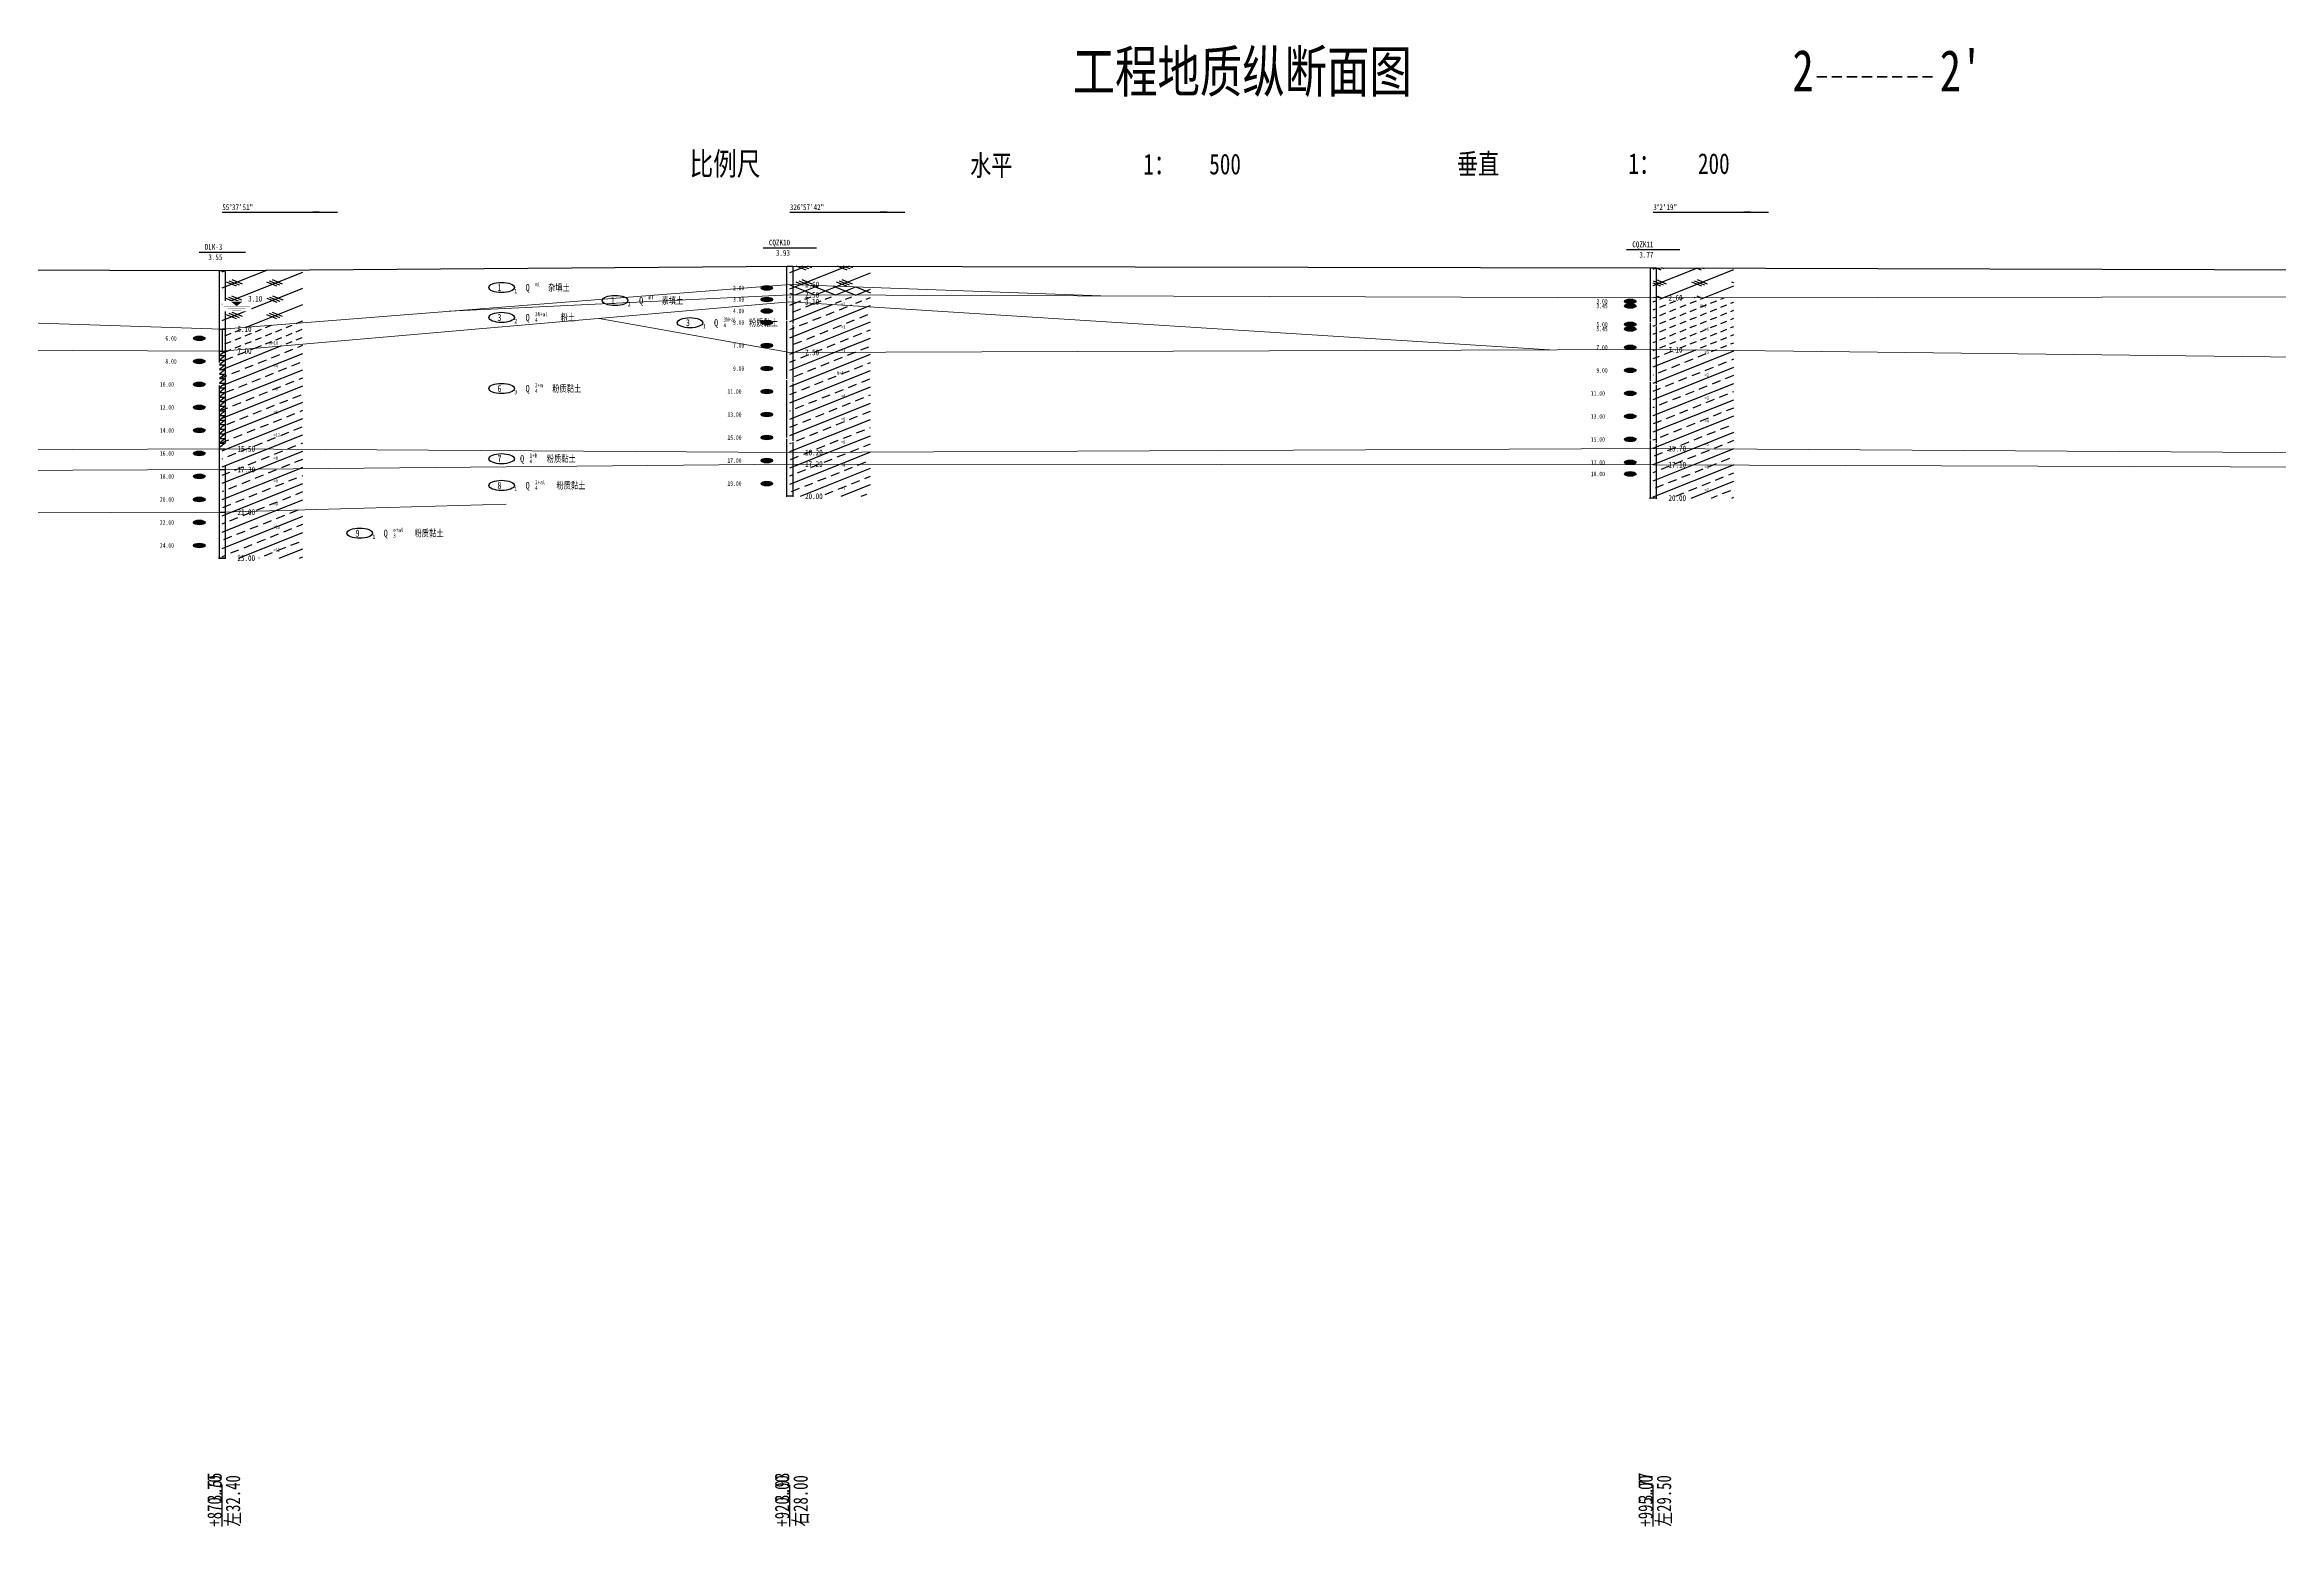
# Model space of a CAD drawing. Header units: millimetres. Extents: x 946 to 3601, y 223 to 2569.
# Drawn here: x 2085.6 to 2279.7, y 227.9 to 356.6 of the extents above; entities that cross this region are included whole.
import ezdxf
from ezdxf.enums import TextEntityAlignment as Align

# ---------------------------------------------------------------- set-up
doc = ezdxf.new("R2010")
doc.units = ezdxf.units.MM
doc.linetypes.add('sx', pattern=[10, 5, 0, 5, 0])
doc.linetypes.add('xx', pattern=[17, 15, -2])
for name, color, linetype in [('GiCAD_PouMian', 7, 'Continuous'), ('GICAD_QUYANG', 7, 'Continuous'), ('地形线', 7, 'Continuous'), ('地质-地层符号', 3, 'Continuous'), ('地质-地面线', 7, 'Continuous'), ('地质-填充花纹', 8, 'Continuous'), ('地质-标贯', 7, 'Continuous'), ('地质-水位线', 5, 'Continuous'), ('地质-钻孔', 7, 'Continuous')]:
    doc.layers.add(name, color=color, linetype=linetype)
for name, color, linetype, lineweight in [('地质-地层线', 7, 'Continuous', 15), ('地质-文字', 7, 'Continuous', 15), ('地质-标注栏', 1, 'Continuous', 25)]:
    doc.layers.add(name, color=color, linetype=linetype, lineweight=lineweight)
doc.styles.add('LZ_FONTS_FS', font='', dxfattribs={"width": 0.7})
doc.styles.add('LZ_PMT_LINE', font='', dxfattribs={"height": 2})
doc.styles.add('剖线方向', font='', dxfattribs={"width": 0.7, "height": 2.5})
doc.styles.add('地下水位', font='', dxfattribs={"width": 0.7, "height": 2.5})
doc.styles.add('地层编号', font='', dxfattribs={"width": 0.7, "height": 3})
doc.styles.add('层底标注', font='', dxfattribs={"width": 0.7, "height": 2.5})
doc.styles.add('岩土名称', font='', dxfattribs={"width": 0.7, "height": 3})
doc.styles.add('时代', font='', dxfattribs={"width": 0.7, "height": 3})
doc.styles.add('标注栏数据', font='', dxfattribs={"width": 0.7, "height": 2.5})
doc.styles.add('标贯动探', font='', dxfattribs={"width": 0.7, "height": 1.5})
doc.styles.add('钻孔标注', font='', dxfattribs={"width": 0.7, "height": 2.5})
doc.styles.get('LZ_FONTS_FS').set_extended_font_data('仿宋_GB2312')
doc.styles.get('LZ_PMT_LINE').set_extended_font_data('仿宋_GB2312')
doc.styles.get('剖线方向').set_extended_font_data('仿宋_GB2312')
doc.styles.get('地下水位').set_extended_font_data('仿宋_GB2312')
doc.styles.get('地层编号').set_extended_font_data('仿宋_GB2312')
doc.styles.get('层底标注').set_extended_font_data('仿宋_GB2312')
doc.styles.get('岩土名称').set_extended_font_data('仿宋_GB2312')
doc.styles.get('时代').set_extended_font_data('仿宋_GB2312')
doc.styles.get('标注栏数据').set_extended_font_data('仿宋_GB2312')
doc.styles.get('标贯动探').set_extended_font_data('仿宋_GB2312')
doc.styles.get('钻孔标注').set_extended_font_data('仿宋_GB2312')
doc.linetypes.add('swx', pattern='A,7,-1.5,["●",LZ_PMT_LINE,S=0.05,R=0,X=0,Y=0],-1.5', length=10)
pattern_1 = [(21.80141, (207.059, -62.8771), (-1.7677652, 0.7071061), []), (21.80141, (208.809, -62.8771), (-1.7677652, 0.7071061), [0.76157655, -0.47598506])]
pattern_2 = [(21.80141, (207.059, -62.8771), (-1.76776695, 0.7071068), []), (158.19859, (207.684, -62.977), (-3.535534, -1.4142136), [0.9519716, -2.855915]), (158.19859, (207.434, -63.077), (-3.535534, -1.4142136), [0.9519716, -2.855915]), (158.19859, (207.184, -63.177), (-3.535534, -1.4142136), [0.9519716, -2.855915]), (158.19859, (211.184, -62.977), (-3.535534, -1.4142136), [0.9519716, -2.855915]), (158.19859, (210.934, -63.077), (-3.535534, -1.4142136), [0.9519716, -2.855915]), (158.19859, (210.684, -63.177), (-3.535534, -1.4142136), [0.9519716, -2.855915])]
pattern_3 = [(21.80141, (207.059, -62.8771), (-0.88388348, 0.3535534), [0.57118298, -0.38078866])]

# ---------------------------------------------------------------- blocks, each defined once
blk = doc.blocks.new('pxfx')
blk.add_hatch(color=7).paths.add_polyline_path([(15.69, 0), (15.69, 0.52), (20.1, 0)])
at = {"color": 7, "linetype": 'Continuous'}
blk.add_wipeout([(-10.23, -0.22), (10.32, -0.22), (10.32, 0.73), (-10.23, 0.73)], dxfattribs=at)
at = {"layer": '地形线', "color": 7}
blk.add_line((20, 0), (0, 0), dxfattribs=at)
blk = doc.blocks.new('shuiweifh')
at = {"color": 7, "linetype": 'swx'}
blk.add_wipeout([(-2.47, -2.24), (2.54, -2.24), (2.54, 2.22), (-2.47, 2.22)], dxfattribs=at).dxf.layer = '地质-水位线'
at = {"color": 7}
for points, const_width in [([(-2.25, 0.02), (2.32, 0.02)], 0.075), ([(-1.5, -1), (1.5, -1)], 0.075), ([(-0.75, -2), (0.75, -2)], 0.05)]:
    blk.add_lwpolyline(points, dxfattribs=dict(at, const_width=const_width))
blk.add_lwpolyline([(0, 0, 0, 2, 0), (0, 2, 2, 2, 0)], format="xyseb", dxfattribs=at)
blk = doc.blocks.new('gkqy_yuan.dwg不标1')
at = {"layer": 'GiCAD_PouMian'}
h = blk.add_hatch(color=7, dxfattribs=at)
edge = h.paths.add_edge_path()
edge.add_arc((0, 0), 1, 0, 360)
at = {"layer": 'GICAD_QUYANG', "color": 7}
blk.add_circle((0, 0), 1, dxfattribs=at)

msp = doc.modelspace()

# ---------------------------------------------------------------- hatches: boundary and pattern name
at = {"layer": '地质-填充花纹', "linetype": 'Continuous'}
h = msp.add_hatch(dxfattribs=at)
h.set_pattern_fill('GKZTT', color=256, scale=0.25, style=0, pattern_type=2)
h.set_pattern_definition(pattern_2)
h.paths.add_polyline_path([(2107.99, 332.46), (2100.99, 331.91), (2100.99, 337.01), (2107.99, 337.06)])
h = msp.add_hatch(dxfattribs=at)
h.set_pattern_fill('GKZTT', color=256, scale=0.25, style=0, pattern_type=2)
h.set_pattern_definition(pattern_2)
h.paths.add_polyline_path([(2157.29, 337.38), (2157.29, 335.53), (2150.29, 335.79), (2150.29, 337.39)])
h = msp.add_hatch(dxfattribs=at)
h.set_pattern_fill('GKZTT', color=256, scale=0.25, style=0, pattern_type=2)
h.set_pattern_definition(pattern_2)
h.paths.add_polyline_path([(2232.29, 337.21), (2232.29, 334.64), (2225.29, 334.63), (2225.29, 337.23)])
h = msp.add_hatch(dxfattribs=at)
h.set_pattern_fill('GKSTT', color=256, scale=0.25, style=0, pattern_type=2)
h.set_pattern_definition([(21.80141, (207.059, -62.8771), (-0.88388348, 0.3535534), []), (158.19859, (207.059, -62.8771), (-0.88388348, -0.3535534), [])])
h.paths.add_polyline_path([(2157.29, 335.53), (2157.29, 334.87), (2150.29, 334.89), (2150.29, 335.79)])
h = msp.add_hatch(dxfattribs=at)
h.set_pattern_fill('GKFT', color=256, scale=0.25, style=0, pattern_type=2)
h.set_pattern_definition(pattern_3)
h.paths.add_polyline_path([(2157.29, 334.87), (2157.29, 333.85), (2150.29, 334.29), (2150.29, 334.89)])
h = msp.add_hatch(dxfattribs=at)
h.set_pattern_fill('GLYNT', color=256, scale=0.25, style=0, pattern_type=2)
h.set_pattern_definition(pattern_1)
h.paths.add_polyline_path([(2157.29, 333.85), (2157.29, 329.91), (2150.29, 329.89), (2150.29, 334.29)])
h = msp.add_hatch(dxfattribs=at)
h.set_pattern_fill('GKFT', color=256, scale=0.25, style=0, pattern_type=2)
h.set_pattern_definition(pattern_3)
h.paths.add_polyline_path([(2232.29, 330.05), (2225.29, 330.13), (2225.29, 334.63), (2232.29, 334.64)])
h = msp.add_hatch(dxfattribs=at)
h.set_pattern_fill('GKFT', color=256, scale=0.25, style=0, pattern_type=2)
h.set_pattern_definition(pattern_3)
h.paths.add_polyline_path([(2107.99, 330.62), (2100.99, 330.01), (2100.99, 331.91), (2107.99, 332.46)])
h = msp.add_hatch(dxfattribs=at)
h.set_pattern_fill('GLYNT', color=256, scale=0.25, style=0, pattern_type=2)
h.set_pattern_definition(pattern_1)
h.paths.add_polyline_path([(2107.99, 321.46), (2100.99, 321.51), (2100.99, 330.01), (2107.99, 330.62)])
h = msp.add_hatch(dxfattribs=at)
h.set_pattern_fill('GLYNT', color=256, scale=0.25, style=0, pattern_type=2)
h.set_pattern_definition(pattern_1)
h.paths.add_polyline_path([(2232.29, 330.05), (2232.29, 321.49), (2225.29, 321.53), (2225.29, 330.13)])
h = msp.add_hatch(dxfattribs=at)
h.set_pattern_fill('GLYNT', color=256, scale=0.25, style=0, pattern_type=2)
h.set_pattern_definition(pattern_1)
h.paths.add_polyline_path([(2157.29, 321.22), (2150.29, 321.19), (2150.29, 329.89), (2157.29, 329.91)])
h = msp.add_hatch(dxfattribs=at)
h.set_pattern_fill('GLYNT', color=256, scale=0.25, style=0, pattern_type=2)
h.set_pattern_definition(pattern_1)
h.paths.add_polyline_path([(2107.99, 321.46), (2107.99, 319.78), (2100.99, 319.71), (2100.99, 321.51)])
h = msp.add_hatch(dxfattribs=at)
h.set_pattern_fill('GLYNT', color=256, scale=0.25, style=0, pattern_type=2)
h.set_pattern_definition(pattern_1)
h.paths.add_polyline_path([(2157.29, 320.19), (2150.29, 320.19), (2150.29, 321.19), (2157.29, 321.22)])
h = msp.add_hatch(dxfattribs=at)
h.set_pattern_fill('GLYNT', color=256, scale=0.25, style=0, pattern_type=2)
h.set_pattern_definition(pattern_1)
h.paths.add_polyline_path([(2232.29, 321.49), (2232.29, 320.11), (2225.29, 320.13), (2225.29, 321.53)])
h = msp.add_hatch(dxfattribs=at)
h.set_pattern_fill('GLYNT', color=256, scale=0.25, style=0, pattern_type=2)
h.set_pattern_definition(pattern_1)
h.paths.add_polyline_path([(2107.99, 316.2), (2100.99, 316.01), (2100.99, 319.71), (2107.99, 319.78)])
h = msp.add_hatch(dxfattribs=at)
h.set_pattern_fill('GLYNT', color=256, scale=0.25, style=0, pattern_type=2)
h.set_pattern_definition(pattern_1)
h.paths.add_polyline_path([(2157.29, 320.19), (2157.29, 317.39), (2150.29, 317.39), (2150.29, 320.19)])
h = msp.add_hatch(dxfattribs=at)
h.set_pattern_fill('GLYNT', color=256, scale=0.25, style=0, pattern_type=2)
h.set_pattern_definition(pattern_1)
h.paths.add_polyline_path([(2232.29, 320.11), (2232.29, 317.23), (2225.29, 317.23), (2225.29, 320.13)])
h = msp.add_hatch(dxfattribs=at)
h.set_pattern_fill('GLYNT', color=256, scale=0.25, style=0, pattern_type=2)
h.set_pattern_definition(pattern_1)
h.paths.add_polyline_path([(2107.99, 312.01), (2100.99, 312.01), (2100.99, 316.01), (2107.99, 316.2)])

# ---------------------------------------------------------------- linework, layer by layer
at = {"color": 7, "lineweight": 40}
for p, q in [((2239.49, 353.84, -12.5), (2240.36, 353.84, -12.5)), ((2240.8, 353.84, -12.5), (2241.68, 353.84, -12.5)), ((2242.11, 353.84, -12.5), (2242.99, 353.84, -12.5)), ((2243.42, 353.84, -12.5), (2244.3, 353.84, -12.5)), ((2244.74, 353.84, -12.5), (2245.61, 353.84, -12.5)), ((2246.05, 353.84, -12.5), (2246.92, 353.84, -12.5)), ((2247.36, 353.84, -12.5), (2248.24, 353.84, -12.5)), ((2248.67, 353.84, -12.5), (2249.55, 353.84, -12.5))]:
    msp.add_line(p, q, dxfattribs=at)
at = {"layer": '地质-地层符号', "color": 7, "linetype": 'Continuous'}
for centre in [(2125.25, 335.53), (2135.11, 334.4), (2125.25, 332.93), (2141.62, 332.47), (2125.25, 326.75), (2125.25, 320.65), (2125.25, 318.33), (2112.93, 314.18)]:
    msp.add_ellipse(centre, major_axis=(-1.11, 0), ratio=0.4, dxfattribs=at)
at = {"layer": '地质-地层线', "color": 7}
for p, q in [((1990.79, 335.48), (2100.99, 331.91)), ((2100.99, 331.91), (2150.29, 335.79)), ((2100.99, 330.01), (2150.29, 334.29)), ((2120.71, 333.46), (2150.29, 334.89)), ((2150.29, 335.79), (2177.29, 334.8)), ((2150.29, 334.89), (2225.29, 334.63)), ((2150.29, 334.29), (2216.29, 330.1)), ((2225.29, 334.63), (2415.29, 334.89)), ((2133.73, 332.85), (2150.29, 329.89)), ((1990.79, 330.48), (2100.99, 330.01)), ((2150.29, 329.89), (2225.29, 330.13)), ((2225.29, 330.13), (2415.29, 327.89)), ((1990.79, 321.08), (2100.99, 321.51)), ((2100.99, 321.51), (2150.29, 321.19)), ((2150.29, 321.19), (2225.29, 321.53)), ((2225.29, 321.53), (2415.29, 320.29)), ((1990.79, 319.28), (2100.99, 319.71)), ((2100.99, 319.71), (2150.29, 320.19)), ((2150.29, 320.19), (2225.29, 320.13)), ((2225.29, 320.13), (2415.29, 319.39)), ((2100.99, 316.01), (2125.64, 316.7)), ((1990.79, 315.58), (2100.99, 316.01))]:
    msp.add_line(p, q, dxfattribs=at)
at = {"layer": '地质-地面线', "color": 7, "linetype": 'Continuous'}
for p, q in [((1990.79, 337.28), (2100.99, 337.01)), ((2100.99, 337.01), (2150.29, 337.39)), ((2150.29, 337.39), (2225.29, 337.23)), ((2225.29, 337.23), (2415.29, 336.69))]:
    msp.add_line(p, q, dxfattribs=at)
at = {"layer": '地质-标注栏', "color": 7, "linetype": 'Continuous'}
for p, q in [((2100.99, 229.46), (2100.99, 231.46)), ((2150.29, 229.46), (2150.29, 231.46)), ((2225.29, 229.46), (2225.29, 231.46)), ((2100.99, 227.86), (2100.99, 229.46)), ((2150.29, 227.86), (2150.29, 229.46)), ((2225.29, 227.86), (2225.29, 229.46))]:
    msp.add_line(p, q, dxfattribs=at)
at = {"layer": '地质-钻孔', "color": 7, "linetype": 'Continuous'}
for p, q in [((2098.97, 338.61), (2103, 338.61)), ((2147.97, 338.99), (2152.6, 338.99)), ((2222.97, 338.83), (2227.6, 338.83)), ((2100.74, 331.91), (2101.24, 331.91)), ((2100.74, 331.91), (2101.24, 331.91)), ((2100.74, 330.01), (2101.24, 330.01)), ((2100.74, 330.01), (2101.24, 330.01)), ((2101.24, 330.01), (2100.74, 329.61)), ((2100.74, 330.01), (2101.24, 330.01)), ((2101.24, 331.91), (2100.99, 331.91)), ((2100.99, 331.91), (2100.99, 330.01)), ((2101.24, 330.01), (2101.24, 330.01)), ((2100.74, 329.61), (2101.24, 329.61)), ((2101.24, 329.61), (2100.74, 329.21)), ((2100.74, 329.21), (2101.24, 329.21)), ((2101.24, 329.21), (2100.74, 328.81)), ((2100.74, 328.81), (2101.24, 328.81)), ((2101.24, 328.81), (2100.74, 328.41)), ((2100.74, 328.41), (2101.24, 328.41)), ((2101.24, 328.41), (2100.74, 328.01)), ((2101.24, 329.61), (2101.24, 329.61)), ((2101.24, 329.21), (2101.24, 329.21)), ((2101.24, 328.81), (2101.24, 328.81)), ((2101.24, 328.41), (2101.24, 328.41)), ((2100.74, 328.01), (2101.24, 328.01)), ((2101.24, 328.01), (2100.74, 327.61)), ((2100.74, 327.61), (2101.24, 327.61)), ((2101.24, 327.61), (2100.74, 327.21)), ((2100.74, 327.21), (2101.24, 327.21)), ((2101.24, 327.21), (2100.74, 326.81)), ((2100.74, 326.81), (2101.24, 326.81)), ((2101.24, 326.81), (2100.74, 326.41)), ((2100.74, 326.41), (2101.24, 326.41)), ((2101.24, 326.41), (2100.74, 326.01)), ((2101.24, 328.01), (2101.24, 328.01)), ((2101.24, 327.61), (2101.24, 327.61)), ((2101.24, 327.21), (2101.24, 327.21)), ((2101.24, 326.81), (2101.24, 326.81)), ((2101.24, 326.41), (2101.24, 326.41)), ((2100.74, 326.01), (2101.24, 326.01)), ((2101.24, 326.01), (2100.74, 325.61)), ((2100.74, 325.61), (2101.24, 325.61)), ((2101.24, 325.61), (2100.74, 325.21)), ((2100.74, 325.21), (2101.24, 325.21)), ((2101.24, 325.21), (2100.74, 324.81)), ((2100.74, 324.81), (2101.24, 324.81)), ((2101.24, 324.81), (2100.74, 324.41)), ((2100.74, 324.41), (2101.24, 324.41)), ((2101.24, 324.41), (2100.74, 324.01)), ((2101.24, 326.01), (2101.24, 326.01)), ((2101.24, 325.61), (2101.24, 325.61)), ((2101.24, 325.21), (2101.24, 325.21)), ((2101.24, 324.81), (2101.24, 324.81)), ((2101.24, 324.41), (2101.24, 324.41)), ((2100.74, 324.01), (2101.24, 324.01)), ((2101.24, 324.01), (2100.74, 323.61)), ((2100.74, 323.61), (2101.24, 323.61)), ((2101.24, 323.61), (2100.74, 323.21)), ((2100.74, 323.21), (2101.24, 323.21)), ((2101.24, 323.21), (2100.74, 322.81)), ((2100.74, 322.81), (2101.24, 322.81)), ((2101.24, 322.81), (2100.74, 322.41)), ((2100.74, 322.41), (2101.24, 322.41)), ((2101.24, 322.41), (2100.74, 322.01)), ((2101.24, 324.01), (2101.24, 324.01)), ((2101.24, 323.61), (2101.24, 323.61)), ((2101.24, 323.21), (2101.24, 323.21)), ((2101.24, 322.81), (2101.24, 322.81)), ((2101.24, 322.41), (2101.24, 322.41)), ((2100.74, 322.01), (2101.24, 322.01)), ((2101.24, 322.01), (2100.74, 321.61)), ((2100.74, 321.51), (2101.24, 321.51)), ((2100.74, 321.51), (2101.24, 321.51)), ((2101.24, 322.01), (2101.24, 322.01)), ((2100.74, 319.71), (2101.24, 319.71)), ((2100.74, 319.71), (2101.24, 319.71)), ((2100.74, 316.01), (2101.24, 316.01)), ((2100.74, 316.01), (2101.24, 316.01)), ((2100.74, 312.01), (2101.24, 312.01))]:
    msp.add_line(p, q, dxfattribs=at)
at = {"layer": '地质-钻孔', "color": 7, "linetype": 'xx'}
for p, q in [((2100.74, 337.01), (2101.24, 337.01)), ((2100.74, 312.01), (2100.74, 337.01)), ((2101.24, 337.01), (2101.24, 312.01)), ((2101.31, 312.01), (2100.66, 312.01)), ((2100.66, 312.01), (2100.74, 312.01)), ((2101.24, 312.01), (2101.31, 312.01))]:
    msp.add_line(p, q, dxfattribs=at)
at = {"layer": '地质-钻孔', "color": 7, "linetype": 'sx'}
for p, q in [((2150.04, 337.39), (2150.54, 337.39)), ((2150.04, 317.39), (2150.04, 337.39)), ((2150.54, 337.39), (2150.54, 317.39)), ((2225.04, 337.23), (2225.54, 337.23)), ((2225.04, 317.23), (2225.04, 337.23)), ((2225.54, 337.23), (2225.54, 317.23)), ((2150.61, 317.39), (2149.96, 317.39)), ((2149.96, 317.39), (2150.04, 317.39)), ((2150.54, 317.39), (2150.61, 317.39)), ((2225.61, 317.23), (2224.96, 317.23)), ((2224.96, 317.23), (2225.04, 317.23)), ((2225.54, 317.23), (2225.61, 317.23))]:
    msp.add_line(p, q, dxfattribs=at)

# ---------------------------------------------------------------- block references
at = {"color": 7, "linetype": 'Continuous', "xscale": 0.5, "yscale": 0.2}
for name, p in [('pxfx', (2100.99, 342.06)), ('pxfx', (2150.29, 342.06)), ('pxfx', (2225.29, 342.06)), ('gkqy_yuan.dwg不标1', (2148.29, 335.49)), ('gkqy_yuan.dwg不标1', (2148.29, 334.49)), ('gkqy_yuan.dwg不标1', (2223.29, 334.33)), ('gkqy_yuan.dwg不标1', (2223.29, 333.93)), ('gkqy_yuan.dwg不标1', (2148.29, 333.49)), ('gkqy_yuan.dwg不标1', (2148.29, 332.49)), ('gkqy_yuan.dwg不标1', (2223.29, 332.33)), ('gkqy_yuan.dwg不标1', (2223.29, 331.93)), ('gkqy_yuan.dwg不标1', (2098.99, 331.11)), ('gkqy_yuan.dwg不标1', (2148.29, 330.49)), ('gkqy_yuan.dwg不标1', (2223.29, 330.33)), ('gkqy_yuan.dwg不标1', (2098.99, 329.11)), ('gkqy_yuan.dwg不标1', (2148.29, 328.49)), ('gkqy_yuan.dwg不标1', (2223.29, 328.33)), ('gkqy_yuan.dwg不标1', (2098.99, 327.11)), ('gkqy_yuan.dwg不标1', (2148.29, 326.49)), ('gkqy_yuan.dwg不标1', (2223.29, 326.33)), ('gkqy_yuan.dwg不标1', (2098.99, 325.11)), ('gkqy_yuan.dwg不标1', (2148.29, 324.49)), ('gkqy_yuan.dwg不标1', (2223.29, 324.33)), ('gkqy_yuan.dwg不标1', (2098.99, 323.11)), ('gkqy_yuan.dwg不标1', (2148.29, 322.49)), ('gkqy_yuan.dwg不标1', (2223.29, 322.33)), ('gkqy_yuan.dwg不标1', (2098.99, 321.11)), ('gkqy_yuan.dwg不标1', (2148.29, 320.49)), ('gkqy_yuan.dwg不标1', (2223.29, 320.33)), ('gkqy_yuan.dwg不标1', (2098.99, 319.11)), ('gkqy_yuan.dwg不标1', (2148.29, 318.49)), ('gkqy_yuan.dwg不标1', (2223.29, 319.33)), ('gkqy_yuan.dwg不标1', (2098.99, 317.11)), ('gkqy_yuan.dwg不标1', (2098.99, 315.11)), ('gkqy_yuan.dwg不标1', (2098.99, 313.11))]:
    msp.add_blockref(name, p, dxfattribs=at)

# ---------------------------------------------------------------- texts
at = {"color": 7, "style": 'LZ_FONTS_FS', "width": 0.75}
for s, p in [('工程地质纵断面图', (2204.32, 352.5, -12.5)), ('2', (2239.22, 352.59, -12.5))]:
    msp.add_text(s, height=3.6, dxfattribs=at).set_placement(p, align=Align.RIGHT)
for s, height, p in [("2'", 3.6, (2250.18, 352.57, -12.5)), ('比例尺', 2, (2141.59, 345.28, -12.5)), ('水平', 1.8, (2165.94, 345.25, -12.5)), ('1：', 1.8, (2180.99, 345.35, -12.5)), ('500', 1.8, (2186.72, 345.36, -12.5)), ('垂直', 1.8, (2208.23, 345.37, -12.5)), ('1：', 1.8, (2223.12, 345.4, -12.5)), ('200', 1.8, (2229.17, 345.4, -12.5))]:
    msp.add_text(s, height=height, dxfattribs=at).set_placement(p)
at = {"color": 7, "linetype": 'Continuous', "style": 'LZ_FONTS_FS', "width": 0.75}
for s, p in [('3.00', (2145.35, 334.29)), ('2.00', (2145.35, 335.29)), ('3.00', (2220.35, 334.13)), ('3.45', (2220.35, 333.73)), ('4.00', (2145.35, 333.29)), ('5.00', (2145.35, 332.29)), ('5.00', (2220.35, 332.13)), ('5.45', (2220.35, 331.73)), ('6.00', (2096.05, 330.91)), ('7.00', (2145.35, 330.29)), ('7.00', (2220.35, 330.13)), ('8.00', (2096.05, 328.91)), ('9.00', (2145.35, 328.29)), ('9.00', (2220.35, 328.13)), ('10.00', (2095.57, 326.91)), ('11.00', (2144.87, 326.29)), ('11.00', (2219.87, 326.13)), ('12.00', (2095.57, 324.91)), ('13.00', (2144.87, 324.29)), ('13.00', (2219.87, 324.13)), ('14.00', (2095.57, 322.91)), ('15.00', (2144.87, 322.29)), ('15.00', (2219.87, 322.13)), ('16.00', (2095.57, 320.91)), ('17.00', (2144.87, 320.29)), ('17.00', (2219.87, 320.13)), ('18.00', (2095.57, 318.91)), ('19.00', (2144.87, 318.29)), ('18.00', (2219.87, 319.13)), ('20.00', (2095.57, 316.91)), ('22.00', (2095.57, 314.91)), ('24.00', (2095.57, 312.91))]:
    msp.add_text(s, height=0.4, dxfattribs=at).set_placement(p)
at = {"layer": '地质-地层符号', "color": 7, "linetype": 'Continuous', "width": 0.75}
for s, height, style, p in [('1', 0.6, '地层编号', (2124.89, 335.23)), ('Q', 0.6, '时代', (2127.34, 335.23)), ('ml', 0.36, '时代', (2128.16, 335.63)), ('杂填土', 0.6, '岩土名称', (2129.29, 335.23)), ('1', 0.39, '地层编号', (2126.36, 335.03)), ('1', 0.6, '地层编号', (2134.75, 334.1)), ('2', 0.39, '地层编号', (2136.22, 333.9)), ('Q', 0.6, '时代', (2137.2, 334.1)), ('ml', 0.36, '时代', (2138.02, 334.5)), ('素填土', 0.6, '岩土名称', (2139.15, 334.1)), ('3', 0.6, '地层编号', (2124.89, 332.63)), ('2', 0.39, '地层编号', (2126.36, 332.43)), ('Q', 0.6, '时代', (2127.34, 332.63)), ('4', 0.36, '时代', (2128.16, 332.53)), ('3N+al', 0.36, '时代', (2128.16, 333.03)), ('粉土', 0.6, '岩土名称', (2130.38, 332.63)), ('3', 0.6, '地层编号', (2141.26, 332.17)), ('1', 0.39, '地层编号', (2142.74, 331.97)), ('Q', 0.6, '时代', (2143.71, 332.17)), ('4', 0.36, '时代', (2144.53, 332.07)), ('3N+al', 0.36, '时代', (2144.53, 332.57)), ('粉质黏土', 0.6, '岩土名称', (2146.75, 332.17)), ('6', 0.6, '地层编号', (2124.89, 326.45)), ('3', 0.39, '地层编号', (2126.36, 326.25)), ('Q', 0.6, '时代', (2127.34, 326.45)), ('4', 0.36, '时代', (2128.16, 326.35)), ('2+m', 0.36, '时代', (2128.16, 326.85)), ('粉质黏土', 0.6, '岩土名称', (2129.65, 326.45)), ('7', 0.6, '地层编号', (2124.89, 320.35)), ('Q', 0.6, '时代', (2126.86, 320.35)), ('4', 0.36, '时代', (2127.69, 320.25)), ('1+h', 0.36, '时代', (2127.69, 320.75)), ('粉质黏土', 0.6, '岩土名称', (2129.18, 320.35)), ('8', 0.6, '地层编号', (2124.89, 318.03)), ('Q', 0.6, '时代', (2127.34, 318.03)), ('1+al', 0.36, '时代', (2128.16, 318.43)), ('粉质黏土', 0.6, '岩土名称', (2130.02, 318.03)), ('1', 0.39, '地层编号', (2126.36, 317.83)), ('4', 0.36, '时代', (2128.16, 317.93)), ('9', 0.6, '地层编号', (2112.56, 313.88)), ('Q', 0.6, '时代', (2115.01, 313.88)), ('e+al', 0.36, '时代', (2115.84, 314.28)), ('粉质黏土', 0.6, '岩土名称', (2117.69, 313.88)), ('1', 0.39, '地层编号', (2114.04, 313.68)), ('3', 0.36, '时代', (2115.84, 313.78))]:
    msp.add_text(s, height=height, dxfattribs=dict(at, style=style)).set_placement(p)
at = {"layer": '地质-文字', "color": 7, "linetype": 'Continuous', "style": '层底标注', "width": 0.75}
for s, p in [('1.60', (2151.61, 335.54)), ('2.50', (2151.61, 334.64)), ('3.10', (2151.61, 334.04)), ('2.60', (2226.61, 334.38)), ('5.10', (2102.31, 331.66)), ('7.00', (2102.31, 329.76)), ('7.50', (2151.61, 329.64)), ('7.10', (2226.61, 329.88)), ('15.50', (2102.31, 321.26)), ('16.20', (2151.61, 320.94)), ('17.20', (2151.61, 319.94)), ('15.70', (2226.61, 321.28)), ('17.10', (2226.61, 319.88)), ('17.30', (2102.31, 319.46)), ('20.00', (2151.61, 317.14)), ('20.00', (2226.61, 316.98)), ('21.00', (2102.31, 315.76)), ('25.00', (2102.31, 311.76))]:
    msp.add_text(s, height=0.5, dxfattribs=at).set_placement(p)
at = {"layer": '地质-标注栏', "color": 7, "linetype": 'Continuous', "style": '标注栏数据', "oblique": 0, "width": 0.75}
for s, p in [('3.55', (2100.94, 229.98)), ('3.93', (2150.24, 229.98)), ('3.77', (2225.24, 229.98))]:
    msp.add_text(s, height=1.25, rotation=90, dxfattribs=at).set_placement(p)
at = {"layer": '地质-标注栏', "color": 4, "linetype": 'Continuous', "style": '标注栏数据', "oblique": 0, "width": 0.75}
for s, p in [('+870.70', (2100.94, 227.84)), ('左32.40', (2102.54, 227.84)), ('+920.00', (2150.24, 227.84)), ('右28.00', (2151.84, 227.84)), ('+995.00', (2225.24, 227.84)), ('左29.50', (2226.84, 227.84))]:
    msp.add_text(s, height=1.25, rotation=90, dxfattribs=at).set_placement(p)
at = {"layer": '地质-标贯', "color": 7, "linetype": 'Continuous', "style": '标贯动探', "width": 0.75}
for s, p in [('=1', (2154.75, 333.94)), ('N=7', (2229.39, 333.78)), ('=3', (2154.75, 331.94)), ('=6', (2229.75, 331.78)), ('N=10', (2105.09, 330.56)), ('=3', (2154.75, 329.94)), ('=3', (2229.75, 329.78)), ('=4', (2105.45, 328.56)), ('N=4', (2154.39, 327.94)), ('=2', (2229.75, 327.78)), ('=9', (2105.45, 326.56)), ('=4', (2154.75, 325.94)), ('=6', (2105.45, 324.56)), ('=5', (2154.75, 323.94)), ('=3', (2229.75, 325.78)), ('=12', (2105.45, 322.56)), ('=5', (2154.75, 321.94)), ('=4', (2229.75, 323.78)), ('=8', (2105.45, 320.56)), ('=5', (2229.75, 321.78)), ('=9', (2105.45, 318.56)), ('=6', (2154.75, 319.94)), ('=6', (2229.75, 319.78)), ('=9', (2105.45, 316.56)), ('=7', (2154.75, 317.94)), ('=7', (2229.75, 317.78)), ('=11', (2105.45, 314.56)), ('=12', (2105.45, 312.56))]:
    msp.add_text(s, height=0.3, dxfattribs=at).set_placement(p)
at = {"layer": '地质-钻孔', "color": 7, "linetype": 'Continuous', "style": '钻孔标注', "width": 0.75}
for s, p in [('CQZK10', (2148.47, 339.19)), ('DLK-3', (2099.47, 338.81)), ('3.55', (2099.78, 337.91)), ('3.93', (2149.08, 338.29)), ('CQZK11', (2223.47, 339.03)), ('3.77', (2224.08, 338.13))]:
    msp.add_text(s, height=0.5, dxfattribs=at).set_placement(p)

# ---------------------------------------------------------------- next in the draw order: block references
at = {"layer": '地质-水位线', "color": 7, "linetype": 'swx', "xscale": 0.5, "yscale": 0.2}
msp.add_blockref('shuiweifh', (2102.24, 333.91), dxfattribs=at)

# ---------------------------------------------------------------- next in the draw order: texts
at = {"color": 7, "linetype": 'Continuous', "style": '剖线方向', "width": 0.75}
for s, p in [('55°37\'51"', (2100.99, 342.26)), ('326°57\'42"', (2150.29, 342.26)), ('3°2\'19"', (2225.29, 342.26))]:
    msp.add_text(s, height=0.5, dxfattribs=at).set_placement(p)

# ---------------------------------------------------------------- next in the draw order: texts
at = {"layer": '地质-水位线', "color": 7, "linetype": 'swx', "style": '地下水位', "width": 0.75}
msp.add_text('3.10', height=0.5, dxfattribs=at).set_placement((2103.24, 334.31))

doc.saveas('drawing.dxf')
